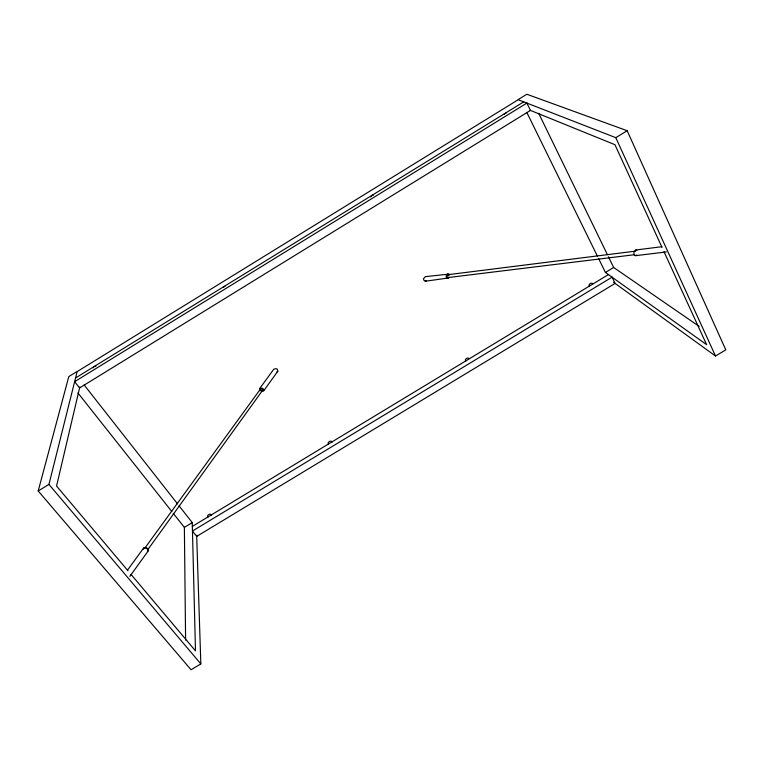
<?xml version="1.0" encoding="UTF-8"?>
<svg xmlns="http://www.w3.org/2000/svg" width="764" height="764" viewBox="0 0 764 764"><rect width="100%" height="100%" fill="white"/><g stroke="black" fill="none" stroke-linecap="round" stroke-linejoin="round"><path stroke-width="1.15" d="M143.517 549.144L143.556 548.113L144.52 547.549L146.058 547.664L147.576 548.428L148.455 550.577L129.823 576.4M261.393 391.445L263.723 390.796L277.819 371.247L277.284 369.213L276.014 368.601L273.722 369.27L259.531 388.771L260.104 390.815M260.257 389.793L261.766 388.761L262.997 389.774L147.509 550.099M263.723 390.796L263.15 388.742L261.851 388.112L259.531 388.771M79.819 386.937L56.565 486.047L127.951 570.737M38.2 490.975L48.934 484.414L77.202 371.409L68.798 376.585L38.2 490.975L191.057 669.751L200.837 663.906L196.663 535.297M93.103 367.837L94.173 366.548L95.901 366.118M370.521 196.911L372.249 195.288M127.578 570.049L143.556 548.113M144.501 548.59L260.343 389.162M223.04 287.445L225.036 286.213M504.106 114.266L506.169 112.996M276.883 371.887L277.819 371.247M262.911 390.404L261.479 390.796M661.796 246.715L635.763 250.009L633.958 252.196L633.91 253.954L634.54 255.281L635.6 255.673L636.698 254.975M77.737 371.247L517.62 100.094M75.55 377.989L523.712 101.86M627.168 130.72L526.835 94.249L518.059 99.654L615.803 137.673L627.168 130.72L725.8 349.874L715.515 356.024L613.568 282.308M185.604 640.079L184.372 527.38L192.251 522.605L179.015 505.749M598.613 258.576L605.432 272.452L613.645 267.476L699.155 326.39M192.347 526.406L608.421 274.582M147.481 551.14L148.455 550.577M449.089 274.075L425.443 276.635L423.667 278.459L423.609 279.882L425.281 281.248L448.955 277.895M635.734 251.098L448.01 274.687L446.873 276.721L447.255 277.399L448.573 277.217M448.038 273.77L446.243 275.632L446.195 277.103L447.876 278.497M425.281 281.248L426.36 280.655M447.905 277.58L634.454 254.718M635.6 255.673L666.361 251.929M372.832 195.154L373.395 195.145M448.01 274.687L449.031 275.546M635.763 250.009L636.823 250.401M530.168 110.293L614.934 144.692L662.025 247.393M146.039 548.313L146.965 548.781M605.432 272.452L706.633 344.688L664.002 251.719M208.037 517.218C205.822 515.156 211.284 512.529 211.628 515.48M465.734 361.248C464.12 359.405 467.835 356.788 469.23 358.65M48.934 484.414L200.837 663.906M131.016 574.375L195.488 650.871L192.251 522.605M77.899 392.916L171.795 511.508M173.275 513.37L184.372 527.38M84.116 384.922L177.544 503.877M589.359 286.424C587.86 284.552 591.546 281.84 592.921 283.788M526.759 112.337L597.563 256.437M538.706 113.33L607.399 254.632M608.44 256.771L613.645 267.476M615.803 137.673L715.515 356.024M328.272 443.97C327.221 441.888 331.242 439.883 332.159 442.098M526.883 103.092L74.633 381.675L79.58 387.95L530.464 110.417L526.883 103.092M612.05 277.179L192.461 531.037L196.692 536.404L615.106 283.415L612.05 277.179"/></g></svg>
